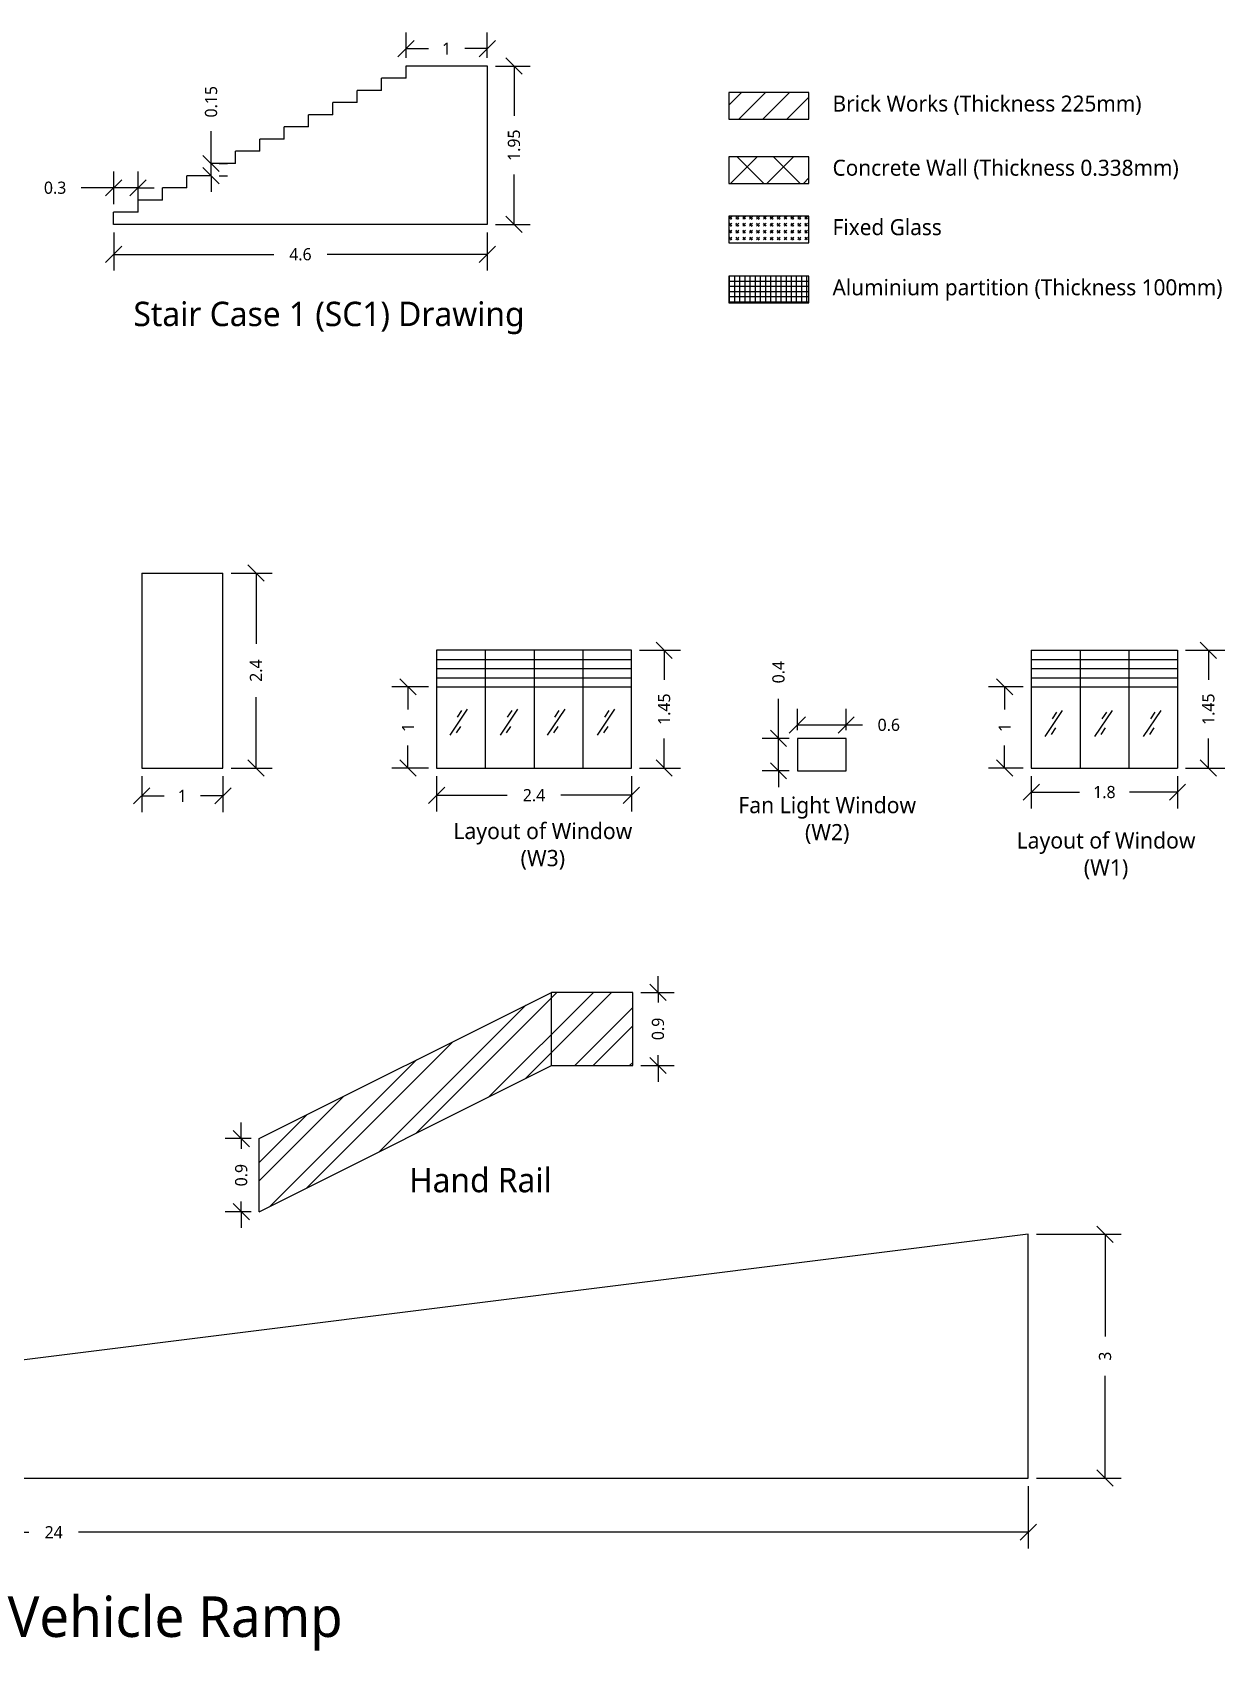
# Model space of a CAD drawing. Header units: metres. Extents: x 22814 to 23003, y 12423 to 12493.
# Drawn here: x 22913.66 to 22928.34, y 12473.1 to 12493.02 of the extents above; entities that cross this region are included whole.
import ezdxf

# ---------------------------------------------------------------- set-up
doc = ezdxf.new("R2010")
doc.units = ezdxf.units.M
doc.header["$PDMODE"] = 2
doc.styles.add('Annotative', font='Microsoft YaHei Light.ttf')
doc.styles.get("Standard").update_dxf_attribs({"font": 'times.ttf'})
doc.dimstyles.new('Dim 2', dxfattribs={"dimtxt": 0.15, "dimasz": 0.2, "dimexe": 0.2, "dimexo": 0.1, "dimgap": 0.2, "dimtad": 0, "dimdec": 3, "dimdsep": 46, "dimtxsty": 'Annotative', "dimblk": 'OBLIQUE', "dimcen": 1, "dimadec": 0, "dimazin": 0, "dimtfac": 1, "dimtdec": 3, "dimtmove": 0, "dimatfit": 3, "dimfxl": 1, "dimarcsym": 0})

# ---------------------------------------------------------------- blocks, each defined once
blk = doc.blocks.new('_Oblique')
at = {"color": 0, "linetype": 'ByBlock', "lineweight": -2}
blk.add_line((-0.5, -0.5), (0.5, 0.5), dxfattribs=at)
blk = doc.blocks.new('*D43')
at = {"color": 0, "lineweight": -2, "transparency": 16777216}
for p, q in [((22927.858, 12485.411), (22928.339, 12485.411)), ((22928.139, 12485.411), (22928.139, 12485.048)), ((22928.139, 12483.961), (22928.139, 12484.325)), ((22927.858, 12483.961), (22928.339, 12483.961))]:
    blk.add_line(p, q, dxfattribs=at)
at = {"layer": 'Defpoints', "color": 0, "transparency": 16777216}
for p in [(22927.758, 12485.411), (22928.139, 12485.411), (22927.758, 12483.961)]:
    blk.add_point(p, dxfattribs=at)
at = {"color": 0, "lineweight": -2, "transparency": 16777216, "xscale": 0.2, "yscale": 0.2, "zscale": 0.2}
for p, rotation in [((22928.139, 12485.411), 90), ((22928.139, 12483.961), 270)]:
    blk.add_blockref('_Oblique', p, dxfattribs=dict(at, rotation=rotation))
at = {"color": 0, "transparency": 16777216, "insert": (22928.139, 12484.686), "char_height": 0.15, "attachment_point": 5, "rotation": 90, "style": 'Annotative'}
blk.add_mtext('1.45', dxfattribs=at)
blk = doc.blocks.new('*D44')
at = {"color": 0, "lineweight": -2, "transparency": 16777216}
for p, q in [((22925.958, 12483.861), (22925.958, 12483.465)), ((22927.758, 12483.861), (22927.758, 12483.465)), ((22925.958, 12483.665), (22926.551, 12483.665)), ((22927.758, 12483.665), (22927.165, 12483.665))]:
    blk.add_line(p, q, dxfattribs=at)
at = {"layer": 'Defpoints', "color": 0, "transparency": 16777216}
for p in [(22925.958, 12483.961), (22927.758, 12483.961), (22927.758, 12483.665)]:
    blk.add_point(p, dxfattribs=at)
at = {"color": 0, "lineweight": -2, "transparency": 16777216, "xscale": 0.2, "yscale": 0.2, "zscale": 0.2, "rotation": 180}
blk.add_blockref('_Oblique', (22925.958, 12483.665), dxfattribs=at)
at = {"color": 0, "lineweight": -2, "transparency": 16777216, "xscale": 0.2, "yscale": 0.2, "zscale": 0.2}
blk.add_blockref('_Oblique', (22927.758, 12483.665), dxfattribs=at)
at = {"color": 0, "transparency": 16777216, "insert": (22926.858, 12483.665), "char_height": 0.15, "attachment_point": 5, "style": 'Annotative'}
blk.add_mtext('1.8', dxfattribs=at)
blk = doc.blocks.new('*D45')
at = {"color": 0, "lineweight": -2, "transparency": 16777216}
for p, q in [((22925.858, 12484.961), (22925.429, 12484.961)), ((22925.629, 12484.961), (22925.629, 12484.684)), ((22925.629, 12483.961), (22925.629, 12484.238)), ((22925.858, 12483.961), (22925.429, 12483.961))]:
    blk.add_line(p, q, dxfattribs=at)
at = {"layer": 'Defpoints', "color": 0, "transparency": 16777216}
for p in [(22925.629, 12484.961), (22925.958, 12484.961), (22925.958, 12483.961)]:
    blk.add_point(p, dxfattribs=at)
at = {"color": 0, "lineweight": -2, "transparency": 16777216, "xscale": 0.2, "yscale": 0.2, "zscale": 0.2}
for p, rotation in [((22925.629, 12484.961), 90), ((22925.629, 12483.961), 270)]:
    blk.add_blockref('_Oblique', p, dxfattribs=dict(at, rotation=rotation))
at = {"color": 0, "transparency": 16777216, "insert": (22925.629, 12484.461), "char_height": 0.15, "attachment_point": 5, "rotation": 90, "style": 'Annotative'}
blk.add_mtext('1', dxfattribs=at)
blk = doc.blocks.new('*D55')
at = {"color": 0, "lineweight": -2, "transparency": 16777216}
for p, q in [((22922.845, 12484.327), (22922.845, 12484.813)), ((22922.978, 12484.327), (22922.645, 12484.327)), ((22922.845, 12483.927), (22922.845, 12484.327)), ((22922.978, 12483.927), (22922.645, 12483.927)), ((22922.845, 12483.927), (22922.845, 12483.727))]:
    blk.add_line(p, q, dxfattribs=at)
at = {"layer": 'Defpoints', "color": 0, "transparency": 16777216}
for p in [(22922.845, 12484.327), (22923.078, 12484.327), (22923.078, 12483.927)]:
    blk.add_point(p, dxfattribs=at)
at = {"color": 0, "lineweight": -2, "transparency": 16777216, "xscale": 0.2, "yscale": 0.2, "zscale": 0.2}
for p, rotation in [((22922.845, 12484.327), 270), ((22922.845, 12483.927), 90)]:
    blk.add_blockref('_Oblique', p, dxfattribs=dict(at, rotation=rotation))
at = {"color": 0, "transparency": 16777216, "insert": (22922.845, 12485.142), "char_height": 0.15, "attachment_point": 5, "rotation": 90, "style": 'Annotative'}
blk.add_mtext('0.4', dxfattribs=at)
blk = doc.blocks.new('*D56')
at = {"color": 0, "lineweight": -2, "transparency": 16777216}
for p, q in [((22923.078, 12484.427), (22923.078, 12484.692)), ((22923.678, 12484.427), (22923.678, 12484.692)), ((22923.078, 12484.492), (22923.678, 12484.492)), ((22923.678, 12484.492), (22923.878, 12484.492))]:
    blk.add_line(p, q, dxfattribs=at)
at = {"layer": 'Defpoints', "color": 0, "transparency": 16777216}
for p in [(22923.078, 12484.327), (22923.678, 12484.492), (22923.678, 12484.327)]:
    blk.add_point(p, dxfattribs=at)
at = {"color": 0, "lineweight": -2, "transparency": 16777216, "xscale": 0.2, "yscale": 0.2, "zscale": 0.2, "rotation": 180}
blk.add_blockref('_Oblique', (22923.078, 12484.492), dxfattribs=at)
at = {"color": 0, "lineweight": -2, "transparency": 16777216, "xscale": 0.2, "yscale": 0.2, "zscale": 0.2}
blk.add_blockref('_Oblique', (22923.678, 12484.492), dxfattribs=at)
at = {"color": 0, "transparency": 16777216, "insert": (22924.203, 12484.492), "char_height": 0.15, "attachment_point": 5, "style": 'Annotative'}
blk.add_mtext('0.6', dxfattribs=at)
blk = doc.blocks.new('*D62')
at = {"color": 0, "lineweight": -2, "transparency": 16777216}
for p, q in [((22918.634, 12483.861), (22918.634, 12483.427)), ((22921.034, 12483.861), (22921.034, 12483.427)), ((22918.634, 12483.627), (22919.505, 12483.627)), ((22921.034, 12483.627), (22920.163, 12483.627))]:
    blk.add_line(p, q, dxfattribs=at)
at = {"layer": 'Defpoints', "color": 0, "transparency": 16777216}
for p in [(22918.634, 12483.961), (22921.034, 12483.961), (22921.034, 12483.627)]:
    blk.add_point(p, dxfattribs=at)
at = {"color": 0, "lineweight": -2, "transparency": 16777216, "xscale": 0.2, "yscale": 0.2, "zscale": 0.2, "rotation": 180}
blk.add_blockref('_Oblique', (22918.634, 12483.627), dxfattribs=at)
at = {"color": 0, "lineweight": -2, "transparency": 16777216, "xscale": 0.2, "yscale": 0.2, "zscale": 0.2}
blk.add_blockref('_Oblique', (22921.034, 12483.627), dxfattribs=at)
at = {"color": 0, "transparency": 16777216, "insert": (22919.834, 12483.627), "char_height": 0.15, "attachment_point": 5, "style": 'Annotative'}
blk.add_mtext('{\\f@Microsoft YaHei Light|b0|i0|c0|p34;2.4}', dxfattribs=at)
blk = doc.blocks.new('*D63')
at = {"color": 0, "lineweight": -2, "transparency": 16777216}
for p, q in [((22921.134, 12485.411), (22921.637, 12485.411)), ((22921.437, 12485.411), (22921.437, 12485.048)), ((22921.437, 12483.961), (22921.437, 12484.325)), ((22921.134, 12483.961), (22921.637, 12483.961))]:
    blk.add_line(p, q, dxfattribs=at)
at = {"layer": 'Defpoints', "color": 0, "transparency": 16777216}
for p in [(22921.034, 12485.411), (22921.437, 12485.411), (22921.034, 12483.961)]:
    blk.add_point(p, dxfattribs=at)
at = {"color": 0, "lineweight": -2, "transparency": 16777216, "xscale": 0.2, "yscale": 0.2, "zscale": 0.2}
for p, rotation in [((22921.437, 12485.411), 90), ((22921.437, 12483.961), 270)]:
    blk.add_blockref('_Oblique', p, dxfattribs=dict(at, rotation=rotation))
at = {"color": 0, "transparency": 16777216, "insert": (22921.437, 12484.686), "char_height": 0.15, "attachment_point": 5, "rotation": 90, "style": 'Annotative'}
blk.add_mtext('1.45', dxfattribs=at)
blk = doc.blocks.new('*D64')
at = {"color": 0, "lineweight": -2, "transparency": 16777216}
for p, q in [((22918.534, 12484.961), (22918.082, 12484.961)), ((22918.282, 12484.961), (22918.282, 12484.684)), ((22918.282, 12483.961), (22918.282, 12484.238)), ((22918.534, 12483.961), (22918.082, 12483.961))]:
    blk.add_line(p, q, dxfattribs=at)
at = {"layer": 'Defpoints', "color": 0, "transparency": 16777216}
for p in [(22918.282, 12484.961), (22918.634, 12484.961), (22918.634, 12483.961)]:
    blk.add_point(p, dxfattribs=at)
at = {"color": 0, "lineweight": -2, "transparency": 16777216, "xscale": 0.2, "yscale": 0.2, "zscale": 0.2}
for p, rotation in [((22918.282, 12484.961), 90), ((22918.282, 12483.961), 270)]:
    blk.add_blockref('_Oblique', p, dxfattribs=dict(at, rotation=rotation))
at = {"color": 0, "transparency": 16777216, "insert": (22918.282, 12484.461), "char_height": 0.15, "attachment_point": 5, "rotation": 90, "style": 'Annotative'}
blk.add_mtext('1', dxfattribs=at)
blk = doc.blocks.new('*D75')
at = {"color": 0, "lineweight": -2, "transparency": 16777216}
for p, q in [((22914.658, 12490.552), (22914.658, 12490.084)), ((22919.258, 12490.552), (22919.258, 12490.084)), ((22914.658, 12490.284), (22916.629, 12490.284)), ((22919.258, 12490.284), (22917.287, 12490.284))]:
    blk.add_line(p, q, dxfattribs=at)
at = {"layer": 'Defpoints', "color": 0, "transparency": 16777216}
for p in [(22914.658, 12490.652), (22919.258, 12490.652), (22914.658, 12490.284)]:
    blk.add_point(p, dxfattribs=at)
at = {"color": 0, "lineweight": -2, "transparency": 16777216, "xscale": 0.2, "yscale": 0.2, "zscale": 0.2, "rotation": 180}
blk.add_blockref('_Oblique', (22914.658, 12490.284), dxfattribs=at)
at = {"color": 0, "lineweight": -2, "transparency": 16777216, "xscale": 0.2, "yscale": 0.2, "zscale": 0.2}
blk.add_blockref('_Oblique', (22919.258, 12490.284), dxfattribs=at)
at = {"color": 0, "transparency": 16777216, "insert": (22916.958, 12490.284), "char_height": 0.15, "attachment_point": 5, "style": 'Annotative'}
blk.add_mtext('4.6', dxfattribs=at)
blk = doc.blocks.new('*D76')
at = {"color": 0, "lineweight": -2, "transparency": 16777216}
for p, q in [((22919.358, 12492.602), (22919.788, 12492.602)), ((22919.588, 12492.602), (22919.588, 12491.987)), ((22919.588, 12490.652), (22919.588, 12491.267)), ((22919.358, 12490.652), (22919.788, 12490.652))]:
    blk.add_line(p, q, dxfattribs=at)
at = {"layer": 'Defpoints', "color": 0, "transparency": 16777216}
for p in [(22919.258, 12492.602), (22919.258, 12490.652), (22919.588, 12490.652)]:
    blk.add_point(p, dxfattribs=at)
at = {"color": 0, "lineweight": -2, "transparency": 16777216, "xscale": 0.2, "yscale": 0.2, "zscale": 0.2}
for p, rotation in [((22919.588, 12492.602), 90), ((22919.588, 12490.652), 270)]:
    blk.add_blockref('_Oblique', p, dxfattribs=dict(at, rotation=rotation))
at = {"color": 0, "transparency": 16777216, "insert": (22919.588, 12491.627), "char_height": 0.15, "attachment_point": 5, "rotation": 90, "style": 'Annotative'}
blk.add_mtext('1.95', dxfattribs=at)
blk = doc.blocks.new('*D77')
at = {"color": 0, "lineweight": -2, "transparency": 16777216}
for p, q in [((22918.258, 12492.702), (22918.258, 12493.016)), ((22919.258, 12492.702), (22919.258, 12493.016)), ((22918.258, 12492.816), (22918.535, 12492.816)), ((22919.258, 12492.816), (22918.981, 12492.816))]:
    blk.add_line(p, q, dxfattribs=at)
at = {"layer": 'Defpoints', "color": 0, "transparency": 16777216}
for p in [(22919.258, 12492.816), (22918.258, 12492.602), (22919.258, 12492.602)]:
    blk.add_point(p, dxfattribs=at)
at = {"color": 0, "lineweight": -2, "transparency": 16777216, "xscale": 0.2, "yscale": 0.2, "zscale": 0.2, "rotation": 180}
blk.add_blockref('_Oblique', (22918.258, 12492.816), dxfattribs=at)
at = {"color": 0, "lineweight": -2, "transparency": 16777216, "xscale": 0.2, "yscale": 0.2, "zscale": 0.2}
blk.add_blockref('_Oblique', (22919.258, 12492.816), dxfattribs=at)
at = {"color": 0, "transparency": 16777216, "insert": (22918.758, 12492.816), "char_height": 0.15, "attachment_point": 5, "style": 'Annotative'}
blk.add_mtext('1', dxfattribs=at)
blk = doc.blocks.new('*D81')
at = {"color": 0, "lineweight": -2, "transparency": 16777216}
for p, q in [((22914.658, 12490.902), (22914.658, 12491.303)), ((22914.958, 12490.902), (22914.958, 12491.303)), ((22914.658, 12491.103), (22914.258, 12491.103)), ((22914.958, 12491.103), (22914.658, 12491.103)), ((22914.958, 12491.103), (22915.158, 12491.103))]:
    blk.add_line(p, q, dxfattribs=at)
at = {"layer": 'Defpoints', "color": 0, "transparency": 16777216}
for p in [(22914.658, 12491.103), (22914.658, 12490.802), (22914.958, 12490.802)]:
    blk.add_point(p, dxfattribs=at)
at = {"color": 0, "lineweight": -2, "transparency": 16777216, "xscale": 0.2, "yscale": 0.2, "zscale": 0.2}
blk.add_blockref('_Oblique', (22914.658, 12491.103), dxfattribs=at)
at = {"color": 0, "lineweight": -2, "transparency": 16777216, "xscale": 0.2, "yscale": 0.2, "zscale": 0.2, "rotation": 180}
blk.add_blockref('_Oblique', (22914.958, 12491.103), dxfattribs=at)
at = {"color": 0, "transparency": 16777216, "insert": (22913.937, 12491.103), "char_height": 0.15, "attachment_point": 5, "style": 'Annotative'}
blk.add_mtext('0.3', dxfattribs=at)
blk = doc.blocks.new('*D82')
at = {"color": 0, "lineweight": -2, "transparency": 16777216}
for p, q in [((22915.858, 12491.402), (22915.858, 12491.802)), ((22915.858, 12491.252), (22915.858, 12491.402)), ((22915.958, 12491.402), (22916.058, 12491.402)), ((22915.858, 12491.252), (22915.858, 12491.052)), ((22915.958, 12491.252), (22916.058, 12491.252))]:
    blk.add_line(p, q, dxfattribs=at)
at = {"layer": 'Defpoints', "color": 0, "transparency": 16777216}
for p in [(22915.858, 12491.402), (22915.858, 12491.402), (22915.858, 12491.252)]:
    blk.add_point(p, dxfattribs=at)
at = {"color": 0, "lineweight": -2, "transparency": 16777216, "xscale": 0.2, "yscale": 0.2, "zscale": 0.2}
for p, rotation in [((22915.858, 12491.402), 270), ((22915.858, 12491.252), 90)]:
    blk.add_blockref('_Oblique', p, dxfattribs=dict(at, rotation=rotation))
at = {"color": 0, "transparency": 16777216, "insert": (22915.858, 12492.162), "char_height": 0.15, "attachment_point": 5, "rotation": 90, "style": 'Annotative'}
blk.add_mtext('0.15', dxfattribs=at)
blk = doc.blocks.new('*D96')
at = {"color": 0, "lineweight": -2, "transparency": 16777216}
for p, q in [((22926.02, 12478.223), (22927.066, 12478.223)), ((22926.866, 12478.223), (22926.866, 12476.964)), ((22926.866, 12475.223), (22926.866, 12476.483)), ((22926.02, 12475.223), (22927.066, 12475.223))]:
    blk.add_line(p, q, dxfattribs=at)
at = {"layer": 'Defpoints', "color": 0, "transparency": 16777216}
for p in [(22925.92, 12478.223), (22926.866, 12478.223), (22925.92, 12475.223)]:
    blk.add_point(p, dxfattribs=at)
at = {"color": 0, "lineweight": -2, "transparency": 16777216, "xscale": 0.2, "yscale": 0.2, "zscale": 0.2}
for p, rotation in [((22926.866, 12478.223), 90), ((22926.866, 12475.223), 270)]:
    blk.add_blockref('_Oblique', p, dxfattribs=dict(at, rotation=rotation))
at = {"color": 0, "transparency": 16777216, "insert": (22926.866, 12476.723), "char_height": 0.15, "attachment_point": 5, "rotation": 90, "style": 'Annotative'}
blk.add_mtext('3', dxfattribs=at)
blk = doc.blocks.new('*D97')
at = {"color": 0, "lineweight": -2, "transparency": 16777216}
for p, q in [((22901.92, 12475.123), (22901.92, 12474.357)), ((22925.92, 12475.123), (22925.92, 12474.357)), ((22901.92, 12474.557), (22913.615, 12474.557)), ((22925.92, 12474.557), (22914.225, 12474.557))]:
    blk.add_line(p, q, dxfattribs=at)
at = {"layer": 'Defpoints', "color": 0, "transparency": 16777216}
for p in [(22901.92, 12475.223), (22925.92, 12475.223), (22925.92, 12474.557)]:
    blk.add_point(p, dxfattribs=at)
at = {"color": 0, "lineweight": -2, "transparency": 16777216, "xscale": 0.2, "yscale": 0.2, "zscale": 0.2, "rotation": 180}
blk.add_blockref('_Oblique', (22901.92, 12474.557), dxfattribs=at)
at = {"color": 0, "lineweight": -2, "transparency": 16777216, "xscale": 0.2, "yscale": 0.2, "zscale": 0.2}
blk.add_blockref('_Oblique', (22925.92, 12474.557), dxfattribs=at)
at = {"color": 0, "transparency": 16777216, "insert": (22913.92, 12474.557), "char_height": 0.15, "width": 0.86351, "attachment_point": 5, "style": 'Annotative'}
blk.add_mtext('24', dxfattribs=at)
blk = doc.blocks.new('*D135')
at = {"color": 0, "lineweight": -2, "transparency": 16777216}
for p, q in [((22915.004, 12483.861), (22915.004, 12483.42)), ((22916.004, 12483.861), (22916.004, 12483.42)), ((22915.004, 12483.62), (22915.281, 12483.62)), ((22916.004, 12483.62), (22915.727, 12483.62))]:
    blk.add_line(p, q, dxfattribs=at)
at = {"layer": 'Defpoints', "color": 0, "transparency": 16777216}
for p in [(22915.004, 12483.961), (22916.004, 12483.961), (22916.004, 12483.62)]:
    blk.add_point(p, dxfattribs=at)
at = {"color": 0, "lineweight": -2, "transparency": 16777216, "xscale": 0.2, "yscale": 0.2, "zscale": 0.2, "rotation": 180}
blk.add_blockref('_Oblique', (22915.004, 12483.62), dxfattribs=at)
at = {"color": 0, "lineweight": -2, "transparency": 16777216, "xscale": 0.2, "yscale": 0.2, "zscale": 0.2}
blk.add_blockref('_Oblique', (22916.004, 12483.62), dxfattribs=at)
at = {"color": 0, "transparency": 16777216, "insert": (22915.504, 12483.62), "char_height": 0.15, "attachment_point": 5, "style": 'Annotative'}
blk.add_mtext('1', dxfattribs=at)
blk = doc.blocks.new('*D136')
at = {"color": 0, "lineweight": -2, "transparency": 16777216}
for p, q in [((22916.104, 12486.361), (22916.611, 12486.361)), ((22916.411, 12486.361), (22916.411, 12485.49)), ((22916.411, 12483.961), (22916.411, 12484.833)), ((22916.104, 12483.961), (22916.611, 12483.961))]:
    blk.add_line(p, q, dxfattribs=at)
at = {"layer": 'Defpoints', "color": 0, "transparency": 16777216}
for p in [(22916.004, 12486.361), (22916.411, 12486.361), (22916.004, 12483.961)]:
    blk.add_point(p, dxfattribs=at)
at = {"color": 0, "lineweight": -2, "transparency": 16777216, "xscale": 0.2, "yscale": 0.2, "zscale": 0.2}
for p, rotation in [((22916.411, 12486.361), 90), ((22916.411, 12483.961), 270)]:
    blk.add_blockref('_Oblique', p, dxfattribs=dict(at, rotation=rotation))
at = {"color": 0, "transparency": 16777216, "insert": (22916.411, 12485.161), "char_height": 0.15, "attachment_point": 5, "rotation": 90, "style": 'Annotative'}
blk.add_mtext('2.4', dxfattribs=at)
blk = doc.blocks.new('*D280')
at = {"color": 0, "lineweight": -2, "transparency": 16777216}
for p, q in [((22921.361, 12481.201), (22921.361, 12481.401)), ((22921.15, 12481.201), (22921.561, 12481.201)), ((22921.361, 12481.201), (22921.361, 12481.075)), ((22921.361, 12480.301), (22921.361, 12480.428)), ((22921.15, 12480.301), (22921.561, 12480.301)), ((22921.361, 12480.301), (22921.361, 12480.101))]:
    blk.add_line(p, q, dxfattribs=at)
at = {"layer": 'Defpoints', "color": 0, "transparency": 16777216}
for p in [(22921.05, 12481.201), (22921.05, 12480.301), (22921.361, 12480.301)]:
    blk.add_point(p, dxfattribs=at)
at = {"color": 0, "lineweight": -2, "transparency": 16777216, "xscale": 0.2, "yscale": 0.2, "zscale": 0.2}
for p, rotation in [((22921.361, 12481.201), 270), ((22921.361, 12480.301), 90)]:
    blk.add_blockref('_Oblique', p, dxfattribs=dict(at, rotation=rotation))
at = {"color": 0, "transparency": 16777216, "insert": (22921.361, 12480.751), "char_height": 0.15, "attachment_point": 5, "rotation": 90, "style": 'Annotative'}
blk.add_mtext('0.9', dxfattribs=at)
blk = doc.blocks.new('*D281')
at = {"color": 0, "lineweight": -2, "transparency": 16777216}
for p, q in [((22916.229, 12479.401), (22916.229, 12479.601)), ((22916.35, 12479.401), (22916.029, 12479.401)), ((22916.229, 12479.401), (22916.229, 12479.275)), ((22916.229, 12478.501), (22916.229, 12478.628)), ((22916.35, 12478.501), (22916.029, 12478.501)), ((22916.229, 12478.501), (22916.229, 12478.301))]:
    blk.add_line(p, q, dxfattribs=at)
at = {"layer": 'Defpoints', "color": 0, "transparency": 16777216}
for p in [(22916.229, 12479.401), (22916.45, 12479.401), (22916.45, 12478.501)]:
    blk.add_point(p, dxfattribs=at)
at = {"color": 0, "lineweight": -2, "transparency": 16777216, "xscale": 0.2, "yscale": 0.2, "zscale": 0.2}
for p, rotation in [((22916.229, 12479.401), 270), ((22916.229, 12478.501), 90)]:
    blk.add_blockref('_Oblique', p, dxfattribs=dict(at, rotation=rotation))
at = {"color": 0, "transparency": 16777216, "insert": (22916.229, 12478.951), "char_height": 0.15, "attachment_point": 5, "rotation": 90, "style": 'Annotative'}
blk.add_mtext('0.9', dxfattribs=at)

msp = doc.modelspace()

# ---------------------------------------------------------------- hatches: boundary and pattern name
h = msp.add_hatch()
h.set_pattern_fill('ANSI31', color=0, scale=0.065574)
h.set_pattern_definition([(45, (7929.26054, 4310.62658), (-0.1472179728, 0.1472179728), [])])
h.paths.add_polyline_path([(22923.2178, 12491.9475), (22923.2178, 12492.2754), (22922.2341, 12492.2754), (22922.2341, 12491.9475)])
h = msp.add_hatch()
h.set_pattern_fill('ANSI37', color=0, scale=0.1)
h.set_pattern_definition([(45, (58.0518, 15.31683), (-0.224506403, 0.224506403), []), (135, (58.0518, 15.31683), (-0.224506403, -0.224506403), [])])
h.paths.add_polyline_path([(22922.2341, 12491.4855), (22922.2341, 12491.1576), (22923.2178, 12491.1576), (22923.2178, 12491.4855)])
h = msp.add_hatch()
h.set_pattern_fill('GOST_GLASS', color=0, scale=0.01)
h.set_pattern_definition([(45, (21.39303, 0.89055), (0.08485281374, 0), [0.05, -0.07]), (45, (21.41424, 0.89055), (0.08485281374, 0), [0.02, -0.1]), (45, (21.39303, 0.911766), (0.08485281374, 0), [0.02, -0.1])])
h.paths.add_polyline_path([(22923.2178, 12490.4262), (22923.2178, 12490.7541), (22922.2341, 12490.7541), (22922.2341, 12490.4262)])
h = msp.add_hatch()
h.set_pattern_fill('NET', color=0, scale=0.02)
h.set_pattern_definition([(0, (58.051793, 15.316835), (0, 0.0635), []), (90, (58.051793, 15.316835), (-0.0635, 4e-18), [])])
h.paths.add_polyline_path([(22922.2341, 12490.0136), (22922.2341, 12489.6858), (22923.2178, 12489.6858), (22923.2178, 12490.0136)])
h = msp.add_hatch()
h.set_pattern_fill('ANSI32', color=0, scale=0.05)
h.set_pattern_definition([(45, (1.7924, -22.2703), (-0.3367596045, 0.3367596045), []), (45, (2.0169, -22.2703), (-0.3367596045, 0.3367596045), [])])
h.paths.add_polyline_path([(22920.0502, 12480.3012), (22920.0502, 12481.2012), (22916.4502, 12479.4012), (22916.4502, 12478.5012)])
h.paths.add_polyline_path([(22921.0502, 12481.2012), (22920.0502, 12481.2012), (22920.0502, 12480.3012), (22921.0502, 12480.3012)])

# ---------------------------------------------------------------- linework, layer by layer
for p, q in [((22918.2578, 12492.4522), (22918.2578, 12492.6022)), ((22918.2578, 12492.6022), (22919.2578, 12492.6022)), ((22919.2578, 12492.6022), (22919.2578, 12490.6522)), ((22917.9578, 12492.3022), (22917.6578, 12492.3022)), ((22917.6578, 12492.1522), (22917.6578, 12492.3022)), ((22918.2578, 12492.4522), (22917.9578, 12492.4522)), ((22917.9578, 12492.3022), (22917.9578, 12492.4522)), ((22917.6578, 12492.1522), (22917.3578, 12492.1522)), ((22917.3578, 12492.0022), (22917.3578, 12492.1522)), ((22917.3578, 12492.0022), (22917.0578, 12492.0022)), ((22917.0578, 12491.8522), (22917.0578, 12492.0022)), ((22916.7578, 12491.7022), (22916.4578, 12491.7022)), ((22916.4578, 12491.5522), (22916.4578, 12491.7022)), ((22916.7578, 12491.7022), (22916.7578, 12491.8522)), ((22917.0578, 12491.8522), (22916.7578, 12491.8522)), ((22916.4578, 12491.5522), (22916.1578, 12491.5522)), ((22916.1578, 12491.4022), (22916.1578, 12491.5522)), ((22916.1578, 12491.4022), (22915.8578, 12491.4022)), ((22915.8578, 12491.2522), (22915.8578, 12491.4022)), ((22915.2578, 12490.9522), (22915.2578, 12491.1022)), ((22915.5578, 12491.1022), (22915.2578, 12491.1022)), ((22915.5578, 12491.1022), (22915.5578, 12491.2522)), ((22915.8578, 12491.2522), (22915.5578, 12491.2522)), ((22914.9578, 12490.8022), (22914.9578, 12490.9522)), ((22915.2578, 12490.9522), (22914.9578, 12490.9522)), ((22914.6578, 12490.6522), (22914.6578, 12490.8022)), ((22914.9578, 12490.8022), (22914.6578, 12490.8022)), ((22918.2578, 12490.6522), (22914.6578, 12490.6522)), ((22919.2578, 12490.6522), (22918.2578, 12490.6522)), ((22915.0038, 12486.3613), (22916.0038, 12486.3613)), ((22918.6341, 12485.4113), (22918.6341, 12483.9613)), ((22921.0341, 12485.4113), (22918.6341, 12485.4113)), ((22919.2341, 12485.4113), (22919.2341, 12483.9613)), ((22919.8341, 12485.4113), (22919.8341, 12483.9613)), ((22920.4341, 12485.4113), (22920.4341, 12483.9613)), ((22925.9579, 12485.4113), (22925.9579, 12483.9613)), ((22925.9579, 12485.4113), (22927.7579, 12485.4113)), ((22926.5579, 12485.4113), (22926.5579, 12483.9613)), ((22927.1579, 12485.4113), (22927.1579, 12483.9613)), ((22927.7579, 12485.4113), (22927.7579, 12483.9613)), ((22918.6341, 12485.2988), (22921.0341, 12485.2988)), ((22918.6341, 12485.1863), (22921.0341, 12485.1863)), ((22925.9579, 12485.2988), (22927.7579, 12485.2988)), ((22925.9579, 12485.1863), (22927.7579, 12485.1863)), ((22918.6341, 12485.0738), (22921.0341, 12485.0738)), ((22918.6341, 12484.9613), (22921.0341, 12484.9613)), ((22925.9579, 12485.0738), (22927.7579, 12485.0738)), ((22925.9579, 12484.9613), (22927.7579, 12484.9613)), ((22918.8016, 12484.3666), (22919.0167, 12484.6882)), ((22918.8918, 12484.5878), (22918.9456, 12484.6683)), ((22919.4195, 12484.3666), (22919.6346, 12484.6882)), ((22919.5097, 12484.5878), (22919.5635, 12484.6683)), ((22920.0011, 12484.3666), (22920.2162, 12484.6882)), ((22920.0913, 12484.5878), (22920.1451, 12484.6683)), ((22920.616, 12484.3666), (22920.8311, 12484.6882)), ((22920.7062, 12484.5878), (22920.76, 12484.6683)), ((22926.1288, 12484.3481), (22926.3439, 12484.6697)), ((22926.219, 12484.5693), (22926.2728, 12484.6498)), ((22926.7421, 12484.3481), (22926.9571, 12484.6697)), ((22926.8323, 12484.5693), (22926.8861, 12484.6498)), ((22927.3409, 12484.3481), (22927.556, 12484.6697)), ((22927.4311, 12484.5693), (22927.4849, 12484.6498)), ((22918.8779, 12484.3946), (22918.9316, 12484.475)), ((22919.4958, 12484.3946), (22919.5496, 12484.475)), ((22920.0774, 12484.3946), (22920.1311, 12484.475)), ((22920.6923, 12484.3946), (22920.7461, 12484.475)), ((22926.2051, 12484.3761), (22926.2588, 12484.4565)), ((22926.8183, 12484.3761), (22926.8721, 12484.4565)), ((22927.4172, 12484.3761), (22927.471, 12484.4565)), ((22918.6341, 12483.9613), (22920.4341, 12483.9613)), ((22925.9579, 12483.9613), (22927.7579, 12483.9613)), ((22916.4502, 12479.4012), (22920.0502, 12481.2012)), ((22920.0502, 12480.3012), (22920.0502, 12481.2012)), ((22921.0502, 12481.2012), (22920.0502, 12481.2012)), ((22921.0502, 12480.3012), (22921.0502, 12481.2012)), ((22916.4502, 12478.5012), (22920.0502, 12480.3012)), ((22920.0502, 12480.3012), (22921.0502, 12480.3012)), ((22916.4502, 12478.5012), (22916.4502, 12479.4012))]:
    msp.add_line(p, q)
for points in [[(22922.2341, 12491.9475), (22923.2178, 12491.9475), (22923.2178, 12492.2754), (22922.2341, 12492.2754)], [(22922.2341, 12491.1576), (22923.2178, 12491.1576), (22923.2178, 12491.4855), (22922.2341, 12491.4855)], [(22922.2341, 12490.4262), (22923.2178, 12490.4262), (22923.2178, 12490.7541), (22922.2341, 12490.7541)], [(22922.2341, 12489.6858), (22923.2178, 12489.6858), (22923.2178, 12490.0136), (22922.2341, 12490.0136)], [(22923.0778, 12483.9271), (22923.6778, 12483.9271), (22923.6778, 12484.3271), (22923.0778, 12484.3271)], [(22925.9197, 12478.2233), (22901.9197, 12475.2233), (22925.9197, 12475.2233)]]:
    msp.add_lwpolyline(points, close=True)
for points in [[(22915.0038, 12486.3613), (22915.0038, 12483.9613), (22916.0038, 12483.9613), (22916.0038, 12486.3613)], [(22920.4341, 12483.9613), (22921.0341, 12483.9613), (22921.0341, 12485.4113)]]:
    msp.add_lwpolyline(points)

# ---------------------------------------------------------------- texts
at = {"attachment_point": 1}
for s, width, heights, insert, char_height in [('{\\f@Microsoft YaHei Light|b0|i0|c0|p34;\\H0.6x;Brick Works (Thickness 225mm)}', 3.89144, [0.2283], (22923.5104, 12492.2384), 0.32787), ('{\\f@Microsoft YaHei Light|b0|i0|c0|p34;\\H0.6x;Concrete Wall (Thickness 0.338mm)}', 4.346352, [0.2283], (22923.5104, 12491.4486), 0.32787), ('{\\f@Microsoft YaHei Light|b0|i0|c0|p34;\\H0.6x;Fixed Glass}', 1.406765, [0.2283], (22923.5104, 12490.7171), 0.32787), ('{\\f@Microsoft YaHei Light|b0|i0|c0|p34;\\H0.6x;Aluminium partition (Thickness 100mm)}', 5.535203, [0.2283], (22923.5104, 12489.9767), 0.32787), ('\\pxqc;{\\f@Microsoft YaHei Light|b0|i0|c0|p34;Fan Light Window\\P(W2)}', 2.246246, [0.704], (22922.3213, 12483.6061), 0.2)]:
    msp.add_mtext_dynamic_manual_height_columns(s, width=width, gutter_width=3.2787, heights=heights, dxfattribs=dict(at, insert=insert, char_height=char_height))
at = {"attachment_point": 1, "style": 'Annotative'}
for s, insert, char_height, width in [('{\\fMicrosoft YaHei Light|b0|i0|c134|p34;\\H0.6x;Stair Case\\fMicrosoft YaHei Light|b0|i0|c0|p34; 1 (SC1)\\fMicrosoft YaHei Light|b0|i0|c134|p34; Drawing}', (22914.9019, 12489.7009), 0.5, 5.499938), ('\\pxqc;{\\fMicrosoft YaHei Light|b0|i0|c134|p34;Layout of Window}\\P{\\f@Microsoft JhengHei Light|b0|i0|c0|p34;(W3)}', (22918.7989, 12483.2874), 0.2, 2.287855), ('\\pxqc;{\\fMicrosoft YaHei Light|b0|i0|c134|p34;Layout of Window}\\P(W1)', (22925.7342, 12483.1713), 0.2, 2.287855), ('{\\fMicrosoft YaHei Light|b0|i0|c134|p34;\\H0.6x;Hand Rail}', (22918.2963, 12479.0406), 0.5, 1.770593), ('{\\fMicrosoft YaHei Light|b0|i0|c134|p34;Vehicle Ramp}', (22913.3522, 12473.7673), 0.5, 4.264953)]:
    msp.add_mtext(s, dxfattribs=dict(at, insert=insert, char_height=char_height, width=width))

# ---------------------------------------------------------------- dimensions: what is measured, and where the dimension line sits
for base, p1, p2, picture, middle in [((22919.2578, 12492.8162), (22918.2578, 12492.6022), (22919.2578, 12492.6022), '*D77', (22918.7578, 12492.8162)), ((22914.6578, 12491.1033), (22914.9578, 12490.8022), (22914.6578, 12490.8022), '*D81', (22913.9373, 12491.1033)), ((22914.6578, 12490.2836), (22919.2578, 12490.6522), (22914.6578, 12490.6522), '*D75', (22916.9578, 12490.2836)), ((22923.6778, 12484.4919), (22923.0778, 12484.3271), (22923.6778, 12484.3271), '*D56', (22924.2026, 12484.4919)), ((22916.0038, 12483.6203), (22915.0038, 12483.9613), (22916.0038, 12483.9613), '*D135', (22915.5038, 12483.6203)), ((22927.7579, 12483.6646), (22925.9579, 12483.9613), (22927.7579, 12483.9613), '*D44', (22926.8579, 12483.6646))]:
    dim = msp.add_linear_dim(base=base, p1=p1, p2=p2, dimstyle='Dim 2')
    dim.commit()
    dim.dimension.update_dxf_attribs({"geometry": picture, "text_midpoint": middle})
for base, p1, p2, picture, middle in [((22919.5883, 12490.6522), (22919.2578, 12492.6022), (22919.2578, 12490.6522), '*D76', (22919.5883, 12491.6272)), ((22915.8578, 12491.4022), (22915.8578, 12491.2522), (22915.8578, 12491.4022), '*D82', (22915.8578, 12492.1616)), ((22916.4115, 12486.3613), (22916.0038, 12483.9613), (22916.0038, 12486.3613), '*D136', (22916.4115, 12485.1613)), ((22928.1387, 12485.4113), (22927.7579, 12483.9613), (22927.7579, 12485.4113), '*D43', (22928.1387, 12484.6863)), ((22918.2818, 12484.9613), (22918.6341, 12483.9613), (22918.6341, 12484.9613), '*D64', (22918.2818, 12484.4613)), ((22925.6291, 12484.9613), (22925.9579, 12483.9613), (22925.9579, 12484.9613), '*D45', (22925.6291, 12484.4613)), ((22921.3609, 12480.3012), (22921.0502, 12481.2012), (22921.0502, 12480.3012), '*D280', (22921.3609, 12480.7512)), ((22916.229, 12479.4012), (22916.4502, 12478.5012), (22916.4502, 12479.4012), '*D281', (22916.229, 12478.9512)), ((22926.8659, 12478.2233), (22925.9197, 12475.2233), (22925.9197, 12478.2233), '*D96', (22926.8659, 12476.7233))]:
    dim = msp.add_linear_dim(base=base, p1=p1, p2=p2, angle=90, dimstyle='Dim 2')
    dim.commit()
    dim.dimension.update_dxf_attribs({"geometry": picture, "text_midpoint": middle})
for base, p1, p2, picture, middle in [((22921.4371, 12485.4113), (22921.0341, 12483.9613), (22921.0341, 12485.4113), '*D63', (22921.4371, 12484.6863)), ((22922.8449, 12484.3271), (22923.0778, 12483.9271), (22923.0778, 12484.3271), '*D55', (22922.8449, 12485.142))]:
    dim = msp.add_linear_dim(base=base, p1=p1, p2=p2, angle=90, dimstyle='Dim 2')
    dim.commit()
    dim.dimension.update_dxf_attribs({"geometry": picture, "text_midpoint": middle, "dimtype": 160})
dim = msp.add_linear_dim(base=(22921.0341, 12483.6266), p1=(22918.6341, 12483.9613), p2=(22921.0341, 12483.9613), text='{\\f@Microsoft YaHei Light|b0|i0|c0|p34;<>}', dimstyle='Dim 2')
dim.commit()
dim.dimension.update_dxf_attribs({"geometry": '*D62', "text_midpoint": (22919.8341, 12483.6266)})
dim = msp.add_linear_dim(base=(22925.9197, 12474.5569), p1=(22901.9197, 12475.2233), p2=(22925.9197, 12475.2233), dimstyle='Dim 2')
dim.commit()
dim.dimension.update_dxf_attribs({"geometry": '*D97', "text_midpoint": (22913.9197, 12474.5569), "dimtype": 160})

doc.saveas('drawing.dxf')
